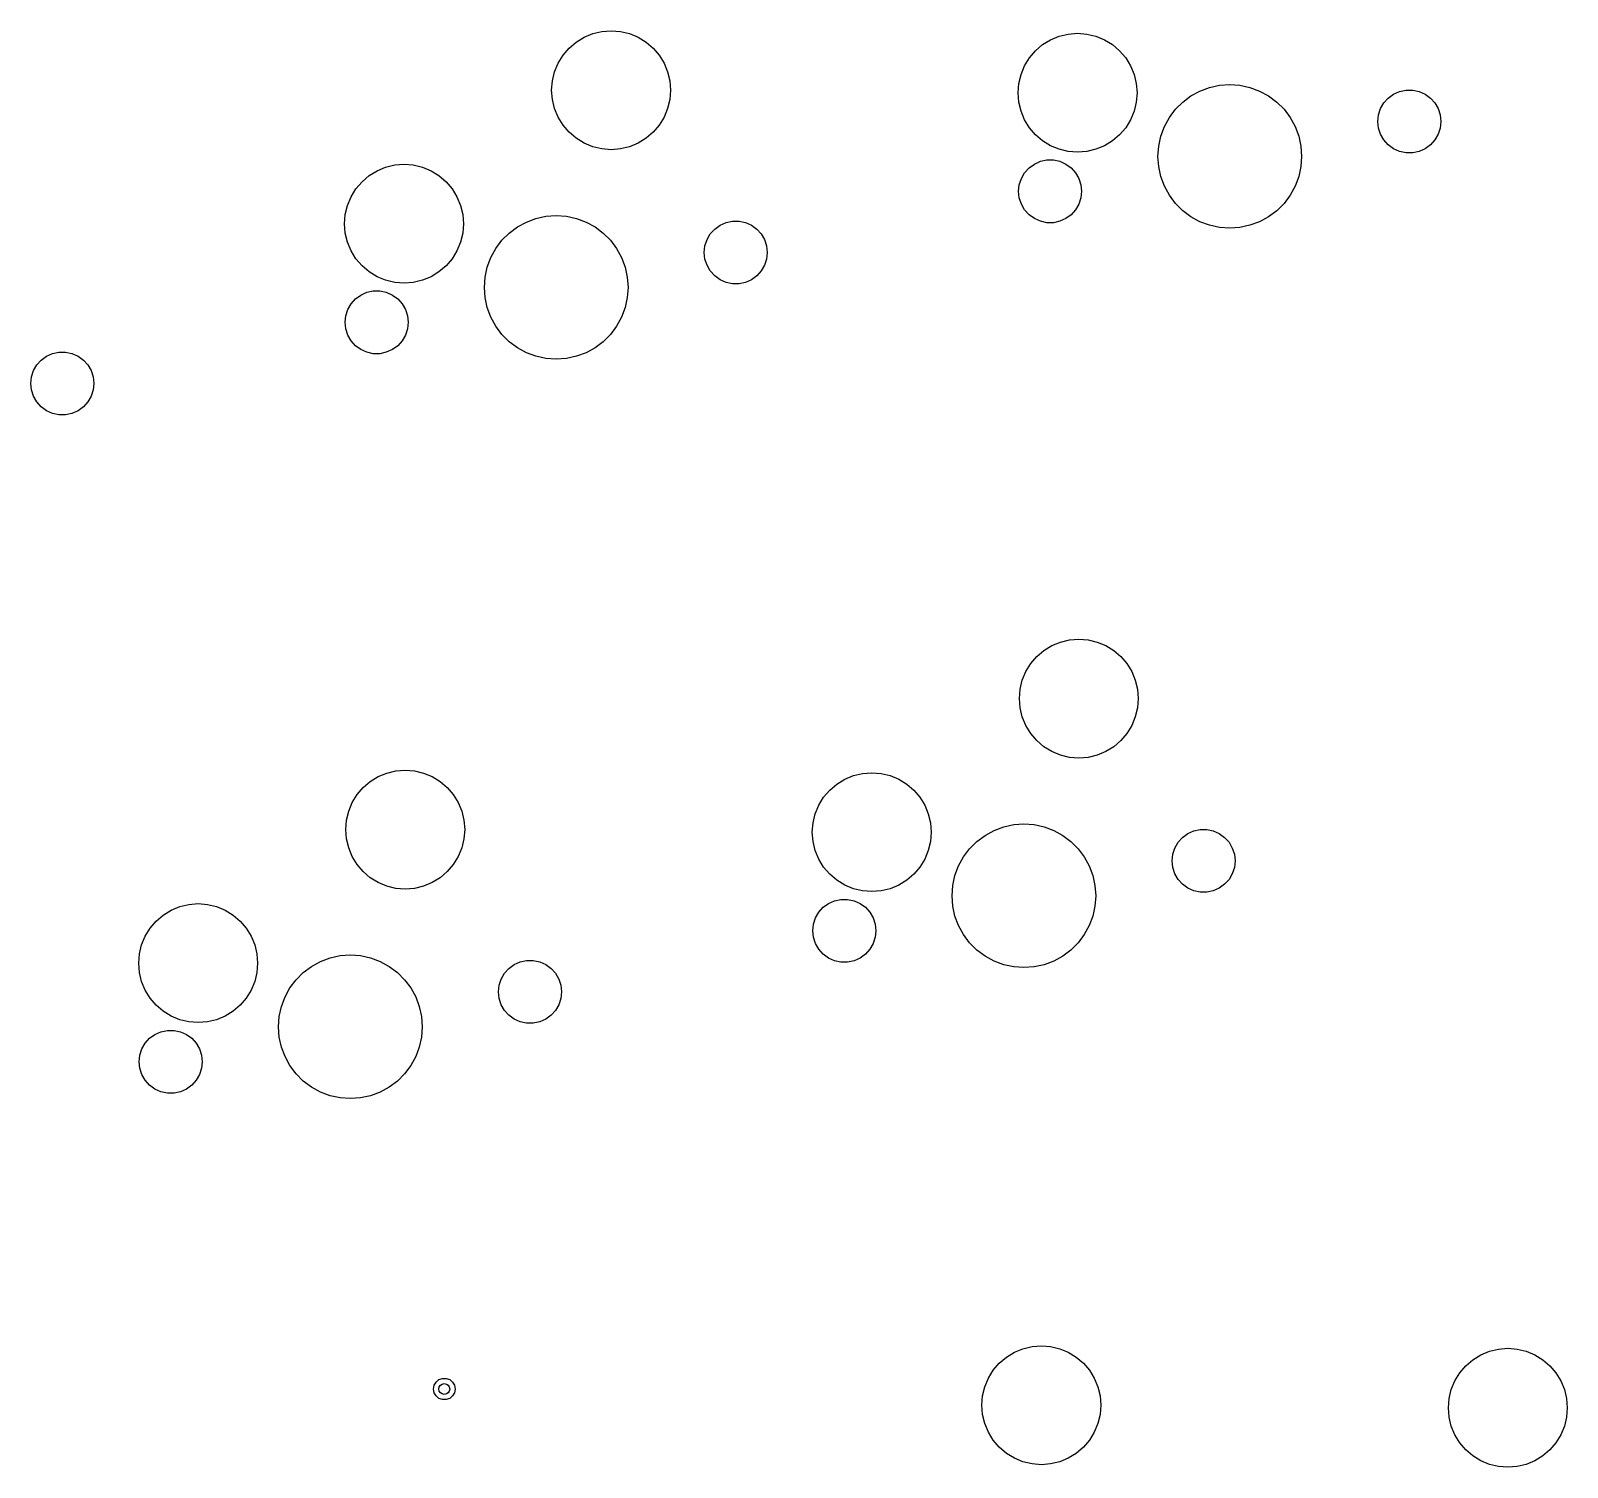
# Model space of a CAD drawing. Extents: x 101 to 518, y -308 to -134.
# Drawn here: x 346.93 to 389.59, y -263.87 to -224.01 of the extents above; entities that cross this region are included whole.
import ezdxf

# ---------------------------------------------------------------- set-up
doc = ezdxf.new("R2010")
doc.units = 0
doc.layers.add('BLACK', color=7, linetype='CONTINUOUS')

msp = doc.modelspace()

# ---------------------------------------------------------------- linework, layer by layer
at = {"layer": 'BLACK', "linetype": 'CONTINUOUS'}
for p, q in [((361.873324, -224.489503), (362.070204, -224.321351)), ((362.070204, -224.321351), (362.290966, -224.186068)), ((362.290966, -224.186068), (362.530172, -224.086986)), ((362.530172, -224.086986), (362.781933, -224.026543)), ((362.781933, -224.026543), (363.04005, -224.006229)), ((363.04005, -224.006229), (363.298167, -224.026543)), ((363.298167, -224.026543), (363.549928, -224.086986)), ((363.549928, -224.086986), (363.789134, -224.186068)), ((363.789134, -224.186068), (364.009896, -224.321351)), ((364.009896, -224.321351), (364.206776, -224.489503)), ((375.021525, -224.39141), (375.242287, -224.256127)), ((375.242287, -224.256127), (375.481493, -224.157045)), ((375.481493, -224.157045), (375.733254, -224.096602)), ((375.733254, -224.096602), (375.991371, -224.076288)), ((375.991371, -224.076288), (376.249488, -224.096602)), ((376.249488, -224.096602), (376.501249, -224.157045)), ((376.501249, -224.157045), (376.740455, -224.256127)), ((376.740455, -224.256127), (376.961217, -224.39141)), ((361.569889, -224.907145), (361.705172, -224.686383)), ((361.705172, -224.686383), (361.873324, -224.489503)), ((364.206776, -224.489503), (364.374928, -224.686383)), ((364.374928, -224.686383), (364.510211, -224.907145)), ((374.52121, -224.977204), (374.656493, -224.756442)), ((374.656493, -224.756442), (374.824645, -224.559562)), ((374.824645, -224.559562), (375.021525, -224.39141)), ((376.961217, -224.39141), (377.158097, -224.559562)), ((377.158097, -224.559562), (377.326249, -224.756442)), ((377.326249, -224.756442), (377.461532, -224.977204)), ((361.410364, -225.398112), (361.470807, -225.146351)), ((361.470807, -225.146351), (361.569889, -224.907145)), ((364.510211, -224.907145), (364.609293, -225.146351)), ((364.609293, -225.146351), (364.669736, -225.398112)), ((374.361685, -225.468171), (374.422128, -225.21641)), ((374.422128, -225.21641), (374.52121, -224.977204)), ((377.461532, -224.977204), (377.560614, -225.21641)), ((377.560614, -225.21641), (377.621057, -225.468171)), ((361.39005, -225.656229), (361.410364, -225.398112)), ((361.410364, -225.914346), (361.39005, -225.656229)), ((364.669736, -225.398112), (364.69005, -225.656229)), ((364.69005, -225.656229), (364.669736, -225.914346)), ((374.341371, -225.726288), (374.361685, -225.468171)), ((377.621057, -225.468171), (377.641371, -225.726288)), ((379.387729, -225.678924), (379.654278, -225.579506)), ((379.654278, -225.579506), (379.932263, -225.519034)), ((379.932263, -225.519034), (380.216025, -225.498739)), ((380.216025, -225.498739), (380.499787, -225.519034)), ((380.499787, -225.519034), (380.777772, -225.579506)), ((380.777772, -225.579506), (381.044321, -225.678924)), ((384.932301, -225.691155), (385.111229, -225.653122)), ((385.111229, -225.653122), (385.294153, -225.653122)), ((385.294153, -225.653122), (385.473081, -225.691155)), ((361.470807, -226.166107), (361.410364, -225.914346)), ((364.669736, -225.914346), (364.609293, -226.166107)), ((374.361685, -225.984405), (374.341371, -225.726288)), ((374.422128, -226.236166), (374.361685, -225.984405)), ((377.621057, -225.984405), (377.560614, -226.236166)), ((377.641371, -225.726288), (377.621057, -225.984405)), ((378.709136, -226.186912), (378.910298, -225.98575)), ((378.910298, -225.98575), (379.138041, -225.815264)), ((379.138041, -225.815264), (379.387729, -225.678924)), ((381.044321, -225.678924), (381.294009, -225.815264)), ((381.294009, -225.815264), (381.521752, -225.98575)), ((381.521752, -225.98575), (381.722914, -226.186912)), ((384.403339, -226.167434), (384.494801, -226.009017)), ((384.494801, -226.009017), (384.617202, -225.873077)), ((384.617202, -225.873077), (384.765191, -225.765557)), ((384.765191, -225.765557), (384.932301, -225.691155)), ((385.473081, -225.691155), (385.640191, -225.765557)), ((385.640191, -225.765557), (385.78818, -225.873077)), ((385.78818, -225.873077), (385.910581, -226.009017)), ((385.910581, -226.009017), (386.002043, -226.167434)), ((361.569889, -226.405313), (361.470807, -226.166107)), ((361.705172, -226.626075), (361.569889, -226.405313)), ((364.510211, -226.405313), (364.374928, -226.626075)), ((364.609293, -226.166107), (364.510211, -226.405313)), ((374.52121, -226.475372), (374.422128, -226.236166)), ((374.656493, -226.696134), (374.52121, -226.475372)), ((377.461532, -226.475372), (377.326249, -226.696134)), ((377.560614, -226.236166), (377.461532, -226.475372)), ((378.40231, -226.664343), (378.53865, -226.414655)), ((378.53865, -226.414655), (378.709136, -226.186912)), ((381.722914, -226.186912), (381.8934, -226.414655)), ((381.8934, -226.414655), (382.02974, -226.664343)), ((384.327691, -226.523329), (384.346812, -226.341406)), ((384.346812, -226.341406), (384.403339, -226.167434)), ((386.002043, -226.167434), (386.05857, -226.341406)), ((386.05857, -226.341406), (386.077691, -226.523329)), ((361.873324, -226.822955), (361.705172, -226.626075)), ((362.070204, -226.991107), (361.873324, -226.822955)), ((364.206776, -226.822955), (364.009896, -226.991107)), ((364.374928, -226.626075), (364.206776, -226.822955)), ((374.824645, -226.893014), (374.656493, -226.696134)), ((375.021525, -227.061166), (374.824645, -226.893014)), ((377.158097, -226.893014), (376.961217, -227.061166)), ((377.326249, -226.696134), (377.158097, -226.893014)), ((378.24242, -227.208877), (378.302892, -226.930892)), ((378.302892, -226.930892), (378.40231, -226.664343)), ((382.02974, -226.664343), (382.129158, -226.930892)), ((382.129158, -226.930892), (382.18963, -227.208877)), ((384.346812, -226.705252), (384.327691, -226.523329)), ((384.403339, -226.879224), (384.346812, -226.705252)), ((384.494801, -227.037641), (384.403339, -226.879224)), ((386.002043, -226.879224), (385.910581, -227.037641)), ((386.05857, -226.705252), (386.002043, -226.879224)), ((386.077691, -226.523329), (386.05857, -226.705252)), ((362.290966, -227.12639), (362.070204, -226.991107)), ((362.530172, -227.225472), (362.290966, -227.12639)), ((362.781933, -227.285915), (362.530172, -227.225472)), ((363.04005, -227.306229), (362.781933, -227.285915)), ((363.298167, -227.285915), (363.04005, -227.306229)), ((363.549928, -227.225472), (363.298167, -227.285915)), ((363.789134, -227.12639), (363.549928, -227.225472)), ((364.009896, -226.991107), (363.789134, -227.12639)), ((375.242287, -227.196449), (375.021525, -227.061166)), ((375.481493, -227.295531), (375.242287, -227.196449)), ((375.733254, -227.355974), (375.481493, -227.295531)), ((375.991371, -227.376288), (375.733254, -227.355974)), ((376.249488, -227.355974), (375.991371, -227.376288)), ((376.501249, -227.295531), (376.249488, -227.355974)), ((376.740455, -227.196449), (376.501249, -227.295531)), ((376.961217, -227.061166), (376.740455, -227.196449)), ((378.222125, -227.492639), (378.24242, -227.208877)), ((382.18963, -227.208877), (382.209925, -227.492639)), ((384.617202, -227.173581), (384.494801, -227.037641)), ((384.765191, -227.281101), (384.617202, -227.173581)), ((384.932301, -227.355503), (384.765191, -227.281101)), ((385.111229, -227.393536), (384.932301, -227.355503)), ((385.473081, -227.355503), (385.294153, -227.393536)), ((385.640191, -227.281101), (385.473081, -227.355503)), ((385.78818, -227.173581), (385.640191, -227.281101)), ((385.910581, -227.037641), (385.78818, -227.173581)), ((356.542289, -227.891038), (356.781495, -227.791956)), ((356.781495, -227.791956), (357.033256, -227.731513)), ((357.033256, -227.731513), (357.291373, -227.711199)), ((357.291373, -227.711199), (357.54949, -227.731513)), ((357.54949, -227.731513), (357.801251, -227.791956)), ((357.801251, -227.791956), (358.040457, -227.891038)), ((374.64387, -227.811697), (374.791859, -227.704177)), ((374.791859, -227.704177), (374.958969, -227.629775)), ((374.958969, -227.629775), (375.137897, -227.591742)), ((375.137897, -227.591742), (375.320821, -227.591742)), ((375.320821, -227.591742), (375.499749, -227.629775)), ((375.499749, -227.629775), (375.666859, -227.704177)), ((375.666859, -227.704177), (375.814848, -227.811697)), ((378.24242, -227.776401), (378.222125, -227.492639)), ((378.302892, -228.054386), (378.24242, -227.776401)), ((382.18963, -227.776401), (382.129158, -228.054386)), ((382.209925, -227.492639), (382.18963, -227.776401)), ((385.294153, -227.393536), (385.111229, -227.393536)), ((355.956495, -228.391353), (356.124647, -228.194473)), ((356.124647, -228.194473), (356.321527, -228.026321)), ((356.321527, -228.026321), (356.542289, -227.891038)), ((358.040457, -227.891038), (358.261219, -228.026321)), ((358.261219, -228.026321), (358.458099, -228.194473)), ((358.458099, -228.194473), (358.626251, -228.391353)), ((374.37348, -228.280026), (374.430007, -228.106054)), ((374.430007, -228.106054), (374.521469, -227.947637)), ((374.521469, -227.947637), (374.64387, -227.811697)), ((375.814848, -227.811697), (375.937249, -227.947637)), ((375.937249, -227.947637), (376.028711, -228.106054)), ((376.028711, -228.106054), (376.085238, -228.280026)), ((378.40231, -228.320935), (378.302892, -228.054386)), ((382.129158, -228.054386), (382.02974, -228.320935)), ((355.72213, -228.851321), (355.821212, -228.612115)), ((355.821212, -228.612115), (355.956495, -228.391353)), ((358.626251, -228.391353), (358.761534, -228.612115)), ((358.761534, -228.612115), (358.860616, -228.851321)), ((374.354359, -228.461949), (374.37348, -228.280026)), ((374.37348, -228.643872), (374.354359, -228.461949)), ((374.430007, -228.817844), (374.37348, -228.643872)), ((376.085238, -228.643872), (376.028711, -228.817844)), ((376.085238, -228.280026), (376.104359, -228.461949)), ((376.104359, -228.461949), (376.085238, -228.643872)), ((378.53865, -228.570623), (378.40231, -228.320935)), ((378.709136, -228.798366), (378.53865, -228.570623)), ((381.8934, -228.570623), (381.722914, -228.798366)), ((382.02974, -228.320935), (381.8934, -228.570623)), ((355.661687, -229.103082), (355.72213, -228.851321)), ((358.860616, -228.851321), (358.921059, -229.103082)), ((374.521469, -228.976261), (374.430007, -228.817844)), ((374.64387, -229.112201), (374.521469, -228.976261)), ((375.937249, -228.976261), (375.814848, -229.112201)), ((376.028711, -228.817844), (375.937249, -228.976261)), ((378.910298, -228.999528), (378.709136, -228.798366)), ((379.138041, -229.170014), (378.910298, -228.999528)), ((381.521752, -228.999528), (381.294009, -229.170014)), ((381.722914, -228.798366), (381.521752, -228.999528)), ((355.641373, -229.361199), (355.661687, -229.103082)), ((355.661687, -229.619316), (355.641373, -229.361199)), ((358.921059, -229.103082), (358.941373, -229.361199)), ((358.941373, -229.361199), (358.921059, -229.619316)), ((360.2103, -229.620661), (360.438043, -229.450175)), ((360.438043, -229.450175), (360.687731, -229.313835)), ((360.687731, -229.313835), (360.95428, -229.214417)), ((360.95428, -229.214417), (361.232265, -229.153945)), ((361.232265, -229.153945), (361.516027, -229.13365)), ((361.516027, -229.13365), (361.799789, -229.153945)), ((361.799789, -229.153945), (362.077774, -229.214417)), ((362.077774, -229.214417), (362.344323, -229.313835)), ((362.344323, -229.313835), (362.594011, -229.450175)), ((362.594011, -229.450175), (362.821754, -229.620661)), ((365.917204, -229.507988), (366.065193, -229.400468)), ((366.065193, -229.400468), (366.232303, -229.326066)), ((366.232303, -229.326066), (366.411231, -229.288033)), ((366.411231, -229.288033), (366.594155, -229.288033)), ((366.594155, -229.288033), (366.773083, -229.326066)), ((366.773083, -229.326066), (366.940193, -229.400468)), ((366.940193, -229.400468), (367.088182, -229.507988)), ((374.791859, -229.219721), (374.64387, -229.112201)), ((374.958969, -229.294123), (374.791859, -229.219721)), ((375.137897, -229.332156), (374.958969, -229.294123)), ((375.320821, -229.332156), (375.137897, -229.332156)), ((375.499749, -229.294123), (375.320821, -229.332156)), ((375.666859, -229.219721), (375.499749, -229.294123)), ((375.814848, -229.112201), (375.666859, -229.219721)), ((379.387729, -229.306354), (379.138041, -229.170014)), ((379.654278, -229.405772), (379.387729, -229.306354)), ((379.932263, -229.466244), (379.654278, -229.405772)), ((380.216025, -229.486539), (379.932263, -229.466244)), ((380.499787, -229.466244), (380.216025, -229.486539)), ((380.777772, -229.405772), (380.499787, -229.466244)), ((381.044321, -229.306354), (380.777772, -229.405772)), ((381.294009, -229.170014), (381.044321, -229.306354)), ((355.72213, -229.871077), (355.661687, -229.619316)), ((355.821212, -230.110283), (355.72213, -229.871077)), ((358.860616, -229.871077), (358.761534, -230.110283)), ((358.921059, -229.619316), (358.860616, -229.871077)), ((359.838652, -230.049566), (360.009138, -229.821823)), ((360.009138, -229.821823), (360.2103, -229.620661)), ((362.821754, -229.620661), (363.022916, -229.821823)), ((363.022916, -229.821823), (363.193402, -230.049566)), ((365.646814, -229.976317), (365.703341, -229.802345)), ((365.703341, -229.802345), (365.794803, -229.643928)), ((365.794803, -229.643928), (365.917204, -229.507988)), ((367.088182, -229.507988), (367.210583, -229.643928)), ((367.210583, -229.643928), (367.302045, -229.802345)), ((367.302045, -229.802345), (367.358572, -229.976317)), ((355.956495, -230.331045), (355.821212, -230.110283)), ((356.124647, -230.527925), (355.956495, -230.331045)), ((358.626251, -230.331045), (358.458099, -230.527925)), ((358.761534, -230.110283), (358.626251, -230.331045)), ((359.602894, -230.565803), (359.702312, -230.299254)), ((359.702312, -230.299254), (359.838652, -230.049566)), ((363.193402, -230.049566), (363.329742, -230.299254)), ((363.329742, -230.299254), (363.42916, -230.565803)), ((365.627693, -230.15824), (365.646814, -229.976317)), ((365.646814, -230.340163), (365.627693, -230.15824)), ((365.703341, -230.514135), (365.646814, -230.340163)), ((367.358572, -230.340163), (367.302045, -230.514135)), ((367.358572, -229.976317), (367.377693, -230.15824)), ((367.377693, -230.15824), (367.358572, -230.340163)), ((356.321527, -230.696077), (356.124647, -230.527925)), ((356.542289, -230.83136), (356.321527, -230.696077)), ((358.261219, -230.696077), (358.040457, -230.83136)), ((358.458099, -230.527925), (358.261219, -230.696077)), ((359.542422, -230.843788), (359.602894, -230.565803)), ((363.42916, -230.565803), (363.489632, -230.843788)), ((365.794803, -230.672552), (365.703341, -230.514135)), ((365.917204, -230.808492), (365.794803, -230.672552)), ((367.210583, -230.672552), (367.088182, -230.808492)), ((367.302045, -230.514135), (367.210583, -230.672552)), ((356.781495, -230.930442), (356.542289, -230.83136)), ((357.033256, -230.990885), (356.781495, -230.930442)), ((357.291373, -231.011199), (357.033256, -230.990885)), ((357.54949, -230.990885), (357.291373, -231.011199)), ((357.801251, -230.930442), (357.54949, -230.990885)), ((358.040457, -230.83136), (357.801251, -230.930442)), ((359.522127, -231.12755), (359.542422, -230.843788)), ((359.542422, -231.411312), (359.522127, -231.12755)), ((363.489632, -230.843788), (363.509927, -231.12755)), ((363.509927, -231.12755), (363.489632, -231.411312)), ((366.065193, -230.916012), (365.917204, -230.808492)), ((366.232303, -230.990414), (366.065193, -230.916012)), ((366.411231, -231.028447), (366.232303, -230.990414)), ((366.594155, -231.028447), (366.411231, -231.028447)), ((366.773083, -230.990414), (366.594155, -231.028447)), ((366.940193, -230.916012), (366.773083, -230.990414)), ((367.088182, -230.808492), (366.940193, -230.916012)), ((355.730009, -231.740965), (355.821471, -231.582548)), ((355.821471, -231.582548), (355.943872, -231.446608)), ((355.943872, -231.446608), (356.091861, -231.339088)), ((356.091861, -231.339088), (356.258971, -231.264686)), ((356.258971, -231.264686), (356.437899, -231.226653)), ((356.437899, -231.226653), (356.620823, -231.226653)), ((356.620823, -231.226653), (356.799751, -231.264686)), ((356.799751, -231.264686), (356.966861, -231.339088)), ((356.966861, -231.339088), (357.11485, -231.446608)), ((357.11485, -231.446608), (357.237251, -231.582548)), ((357.237251, -231.582548), (357.328713, -231.740965)), ((359.602894, -231.689297), (359.542422, -231.411312)), ((363.489632, -231.411312), (363.42916, -231.689297)), ((355.654361, -232.09686), (355.673482, -231.914937)), ((355.673482, -231.914937), (355.730009, -231.740965)), ((357.328713, -231.740965), (357.38524, -231.914937)), ((357.38524, -231.914937), (357.404361, -232.09686)), ((359.702312, -231.955846), (359.602894, -231.689297)), ((359.838652, -232.205534), (359.702312, -231.955846)), ((363.329742, -231.955846), (363.193402, -232.205534)), ((363.42916, -231.689297), (363.329742, -231.955846)), ((355.673482, -232.278783), (355.654361, -232.09686)), ((355.730009, -232.452755), (355.673482, -232.278783)), ((355.821471, -232.611172), (355.730009, -232.452755)), ((357.328713, -232.452755), (357.237251, -232.611172)), ((357.38524, -232.278783), (357.328713, -232.452755)), ((357.404361, -232.09686), (357.38524, -232.278783)), ((360.009138, -232.433277), (359.838652, -232.205534)), ((360.2103, -232.634439), (360.009138, -232.433277)), ((363.022916, -232.433277), (362.821754, -232.634439)), ((363.193402, -232.205534), (363.022916, -232.433277)), ((355.943872, -232.747112), (355.821471, -232.611172)), ((356.091861, -232.854632), (355.943872, -232.747112)), ((356.258971, -232.929034), (356.091861, -232.854632)), ((356.966861, -232.854632), (356.799751, -232.929034)), ((357.11485, -232.747112), (356.966861, -232.854632)), ((357.237251, -232.611172), (357.11485, -232.747112)), ((360.438043, -232.804925), (360.2103, -232.634439)), ((360.687731, -232.941265), (360.438043, -232.804925)), ((362.594011, -232.804925), (362.344323, -232.941265)), ((362.821754, -232.634439), (362.594011, -232.804925)), ((347.003343, -233.437256), (347.094805, -233.278839)), ((347.094805, -233.278839), (347.217206, -233.142899)), ((347.217206, -233.142899), (347.365195, -233.035379)), ((347.365195, -233.035379), (347.532305, -232.960977)), ((347.532305, -232.960977), (347.711233, -232.922944)), ((347.711233, -232.922944), (347.894157, -232.922944)), ((347.894157, -232.922944), (348.073085, -232.960977)), ((348.073085, -232.960977), (348.240195, -233.035379)), ((348.240195, -233.035379), (348.388184, -233.142899)), ((348.388184, -233.142899), (348.510585, -233.278839)), ((348.510585, -233.278839), (348.602047, -233.437256)), ((356.437899, -232.967067), (356.258971, -232.929034)), ((356.620823, -232.967067), (356.437899, -232.967067)), ((356.799751, -232.929034), (356.620823, -232.967067)), ((360.95428, -233.040683), (360.687731, -232.941265)), ((361.232265, -233.101155), (360.95428, -233.040683)), ((361.516027, -233.12145), (361.232265, -233.101155)), ((361.799789, -233.101155), (361.516027, -233.12145)), ((362.077774, -233.040683), (361.799789, -233.101155)), ((362.344323, -232.941265), (362.077774, -233.040683)), ((346.927695, -233.793151), (346.946816, -233.611228)), ((346.946816, -233.611228), (347.003343, -233.437256)), ((348.602047, -233.437256), (348.658574, -233.611228)), ((348.658574, -233.611228), (348.677695, -233.793151)), ((346.946816, -233.975074), (346.927695, -233.793151)), ((347.003343, -234.149046), (346.946816, -233.975074)), ((347.094805, -234.307463), (347.003343, -234.149046)), ((348.602047, -234.149046), (348.510585, -234.307463)), ((348.658574, -233.975074), (348.602047, -234.149046)), ((348.677695, -233.793151), (348.658574, -233.975074)), ((347.217206, -234.443403), (347.094805, -234.307463)), ((347.365195, -234.550923), (347.217206, -234.443403)), ((347.532305, -234.625325), (347.365195, -234.550923)), ((348.240195, -234.550923), (348.073085, -234.625325)), ((348.388184, -234.443403), (348.240195, -234.550923)), ((348.510585, -234.307463), (348.388184, -234.443403)), ((347.711233, -234.663358), (347.532305, -234.625325)), ((347.894157, -234.663358), (347.711233, -234.663358)), ((348.073085, -234.625325), (347.894157, -234.663358)), ((375.275876, -241.06861), (375.515082, -240.969528)), ((375.515082, -240.969528), (375.766843, -240.909085)), ((375.766843, -240.909085), (376.02496, -240.888771)), ((376.02496, -240.888771), (376.283077, -240.909085)), ((376.283077, -240.909085), (376.534838, -240.969528)), ((376.534838, -240.969528), (376.774044, -241.06861)), ((374.690082, -241.568925), (374.858234, -241.372045)), ((374.858234, -241.372045), (375.055114, -241.203893)), ((375.055114, -241.203893), (375.275876, -241.06861)), ((376.774044, -241.06861), (376.994806, -241.203893)), ((376.994806, -241.203893), (377.191686, -241.372045)), ((377.191686, -241.372045), (377.359838, -241.568925)), ((374.455717, -242.028893), (374.554799, -241.789687)), ((374.554799, -241.789687), (374.690082, -241.568925)), ((377.359838, -241.568925), (377.495121, -241.789687)), ((377.495121, -241.789687), (377.594203, -242.028893)), ((374.37496, -242.538771), (374.395274, -242.280654)), ((374.395274, -242.280654), (374.455717, -242.028893)), ((377.594203, -242.028893), (377.654646, -242.280654)), ((377.654646, -242.280654), (377.67496, -242.538771)), ((374.395274, -242.796888), (374.37496, -242.538771)), ((377.67496, -242.538771), (377.654646, -242.796888)), ((374.455717, -243.048649), (374.395274, -242.796888)), ((374.554799, -243.287855), (374.455717, -243.048649)), ((377.594203, -243.048649), (377.495121, -243.287855)), ((377.654646, -242.796888), (377.594203, -243.048649)), ((374.690082, -243.508617), (374.554799, -243.287855)), ((374.858234, -243.705497), (374.690082, -243.508617)), ((377.359838, -243.508617), (377.191686, -243.705497)), ((377.495121, -243.287855), (377.359838, -243.508617)), ((375.055114, -243.873649), (374.858234, -243.705497)), ((375.275876, -244.008932), (375.055114, -243.873649)), ((376.994806, -243.873649), (376.774044, -244.008932)), ((377.191686, -243.705497), (376.994806, -243.873649)), ((375.515082, -244.108014), (375.275876, -244.008932)), ((375.766843, -244.168457), (375.515082, -244.108014)), ((376.02496, -244.188771), (375.766843, -244.168457)), ((376.283077, -244.168457), (376.02496, -244.188771)), ((376.534838, -244.108014), (376.283077, -244.168457)), ((376.774044, -244.008932), (376.534838, -244.108014)), ((356.158237, -245.006957), (356.355117, -244.838805)), ((356.355117, -244.838805), (356.575879, -244.703522)), ((356.575879, -244.703522), (356.815085, -244.60444)), ((356.815085, -244.60444), (357.066846, -244.543997)), ((357.066846, -244.543997), (357.324963, -244.523683)), ((357.324963, -244.523683), (357.58308, -244.543997)), ((357.58308, -244.543997), (357.834841, -244.60444)), ((357.834841, -244.60444), (358.074047, -244.703522)), ((358.074047, -244.703522), (358.294809, -244.838805)), ((358.294809, -244.838805), (358.491689, -245.006957)), ((369.306437, -244.908863), (369.527199, -244.77358)), ((369.527199, -244.77358), (369.766405, -244.674498)), ((369.766405, -244.674498), (370.018166, -244.614055)), ((370.018166, -244.614055), (370.276283, -244.593741)), ((370.276283, -244.593741), (370.5344, -244.614055)), ((370.5344, -244.614055), (370.786161, -244.674498)), ((370.786161, -244.674498), (371.025367, -244.77358)), ((371.025367, -244.77358), (371.246129, -244.908863)), ((355.854802, -245.424599), (355.990085, -245.203837)), ((355.990085, -245.203837), (356.158237, -245.006957)), ((358.491689, -245.006957), (358.659841, -245.203837)), ((358.659841, -245.203837), (358.795124, -245.424599)), ((368.806122, -245.494657), (368.941405, -245.273895)), ((368.941405, -245.273895), (369.109557, -245.077015)), ((369.109557, -245.077015), (369.306437, -244.908863)), ((371.246129, -244.908863), (371.443009, -245.077015)), ((371.443009, -245.077015), (371.611161, -245.273895)), ((371.611161, -245.273895), (371.746444, -245.494657)), ((355.695277, -245.915566), (355.75572, -245.663805)), ((355.75572, -245.663805), (355.854802, -245.424599)), ((358.795124, -245.424599), (358.894206, -245.663805)), ((358.894206, -245.663805), (358.954649, -245.915566)), ((368.70704, -245.733863), (368.806122, -245.494657)), ((371.746444, -245.494657), (371.845526, -245.733863)), ((355.674963, -246.173683), (355.695277, -245.915566)), ((358.954649, -245.915566), (358.974963, -246.173683)), ((368.626283, -246.243741), (368.646597, -245.985624)), ((368.646597, -245.985624), (368.70704, -245.733863)), ((371.845526, -245.733863), (371.905969, -245.985624)), ((371.905969, -245.985624), (371.926283, -246.243741)), ((373.672641, -246.196377), (373.93919, -246.096959)), ((373.93919, -246.096959), (374.217175, -246.036487)), ((374.217175, -246.036487), (374.500937, -246.016192)), ((374.500937, -246.016192), (374.784699, -246.036487)), ((374.784699, -246.036487), (375.062684, -246.096959)), ((375.062684, -246.096959), (375.329233, -246.196377)), ((355.695277, -246.4318), (355.674963, -246.173683)), ((355.75572, -246.683561), (355.695277, -246.4318)), ((358.954649, -246.4318), (358.894206, -246.683561)), ((358.974963, -246.173683), (358.954649, -246.4318)), ((368.646597, -246.501858), (368.626283, -246.243741)), ((368.70704, -246.753619), (368.646597, -246.501858)), ((371.905969, -246.501858), (371.845526, -246.753619)), ((371.926283, -246.243741), (371.905969, -246.501858)), ((372.994048, -246.704365), (373.19521, -246.503203)), ((373.19521, -246.503203), (373.422953, -246.332717)), ((373.422953, -246.332717), (373.672641, -246.196377)), ((375.329233, -246.196377), (375.578921, -246.332717)), ((375.578921, -246.332717), (375.806664, -246.503203)), ((375.806664, -246.503203), (376.007826, -246.704365)), ((378.688251, -246.684887), (378.779713, -246.52647)), ((378.779713, -246.52647), (378.902114, -246.39053)), ((378.902114, -246.39053), (379.050103, -246.28301)), ((379.050103, -246.28301), (379.217213, -246.208608)), ((379.217213, -246.208608), (379.396141, -246.170575)), ((379.396141, -246.170575), (379.579065, -246.170575)), ((379.579065, -246.170575), (379.757993, -246.208608)), ((379.757993, -246.208608), (379.925103, -246.28301)), ((379.925103, -246.28301), (380.073092, -246.39053)), ((380.073092, -246.39053), (380.195493, -246.52647)), ((380.195493, -246.52647), (380.286955, -246.684887)), ((355.854802, -246.922767), (355.75572, -246.683561)), ((355.990085, -247.143529), (355.854802, -246.922767)), ((358.795124, -246.922767), (358.659841, -247.143529)), ((358.894206, -246.683561), (358.795124, -246.922767)), ((368.806122, -246.992825), (368.70704, -246.753619)), ((371.845526, -246.753619), (371.746444, -246.992825)), ((372.687222, -247.181796), (372.823562, -246.932108)), ((372.823562, -246.932108), (372.994048, -246.704365)), ((376.007826, -246.704365), (376.178312, -246.932108)), ((376.178312, -246.932108), (376.314652, -247.181796)), ((378.612603, -247.040782), (378.631724, -246.858859)), ((378.631724, -246.858859), (378.688251, -246.684887)), ((380.286955, -246.684887), (380.343482, -246.858859)), ((380.343482, -246.858859), (380.362603, -247.040782)), ((356.158237, -247.340409), (355.990085, -247.143529)), ((356.355117, -247.508561), (356.158237, -247.340409)), ((358.491689, -247.340409), (358.294809, -247.508561)), ((358.659841, -247.143529), (358.491689, -247.340409)), ((368.941405, -247.213587), (368.806122, -246.992825)), ((369.109557, -247.410467), (368.941405, -247.213587)), ((369.306437, -247.578619), (369.109557, -247.410467)), ((371.443009, -247.410467), (371.246129, -247.578619)), ((371.611161, -247.213587), (371.443009, -247.410467)), ((371.746444, -246.992825), (371.611161, -247.213587)), ((372.587804, -247.448345), (372.687222, -247.181796)), ((376.314652, -247.181796), (376.41407, -247.448345)), ((378.631724, -247.222705), (378.612603, -247.040782)), ((378.688251, -247.396677), (378.631724, -247.222705)), ((378.779713, -247.555094), (378.688251, -247.396677)), ((380.286955, -247.396677), (380.195493, -247.555094)), ((380.343482, -247.222705), (380.286955, -247.396677)), ((380.362603, -247.040782), (380.343482, -247.222705)), ((356.575879, -247.643844), (356.355117, -247.508561)), ((356.815085, -247.742926), (356.575879, -247.643844)), ((357.066846, -247.803369), (356.815085, -247.742926)), ((357.324963, -247.823683), (357.066846, -247.803369)), ((357.58308, -247.803369), (357.324963, -247.823683)), ((357.834841, -247.742926), (357.58308, -247.803369)), ((358.074047, -247.643844), (357.834841, -247.742926)), ((358.294809, -247.508561), (358.074047, -247.643844)), ((369.527199, -247.713902), (369.306437, -247.578619)), ((369.766405, -247.812984), (369.527199, -247.713902)), ((370.018166, -247.873427), (369.766405, -247.812984)), ((370.786161, -247.812984), (370.5344, -247.873427)), ((371.025367, -247.713902), (370.786161, -247.812984)), ((371.246129, -247.578619), (371.025367, -247.713902)), ((372.507037, -248.010092), (372.527332, -247.72633)), ((372.527332, -247.72633), (372.587804, -247.448345)), ((376.41407, -247.448345), (376.474542, -247.72633)), ((376.474542, -247.72633), (376.494837, -248.010092)), ((378.902114, -247.691034), (378.779713, -247.555094)), ((379.050103, -247.798554), (378.902114, -247.691034)), ((379.217213, -247.872956), (379.050103, -247.798554)), ((379.925103, -247.798554), (379.757993, -247.872956)), ((380.073092, -247.691034), (379.925103, -247.798554)), ((380.195493, -247.555094), (380.073092, -247.691034)), ((351.066408, -248.30941), (351.318169, -248.248967)), ((351.318169, -248.248967), (351.576286, -248.228653)), ((351.576286, -248.228653), (351.834403, -248.248967)), ((351.834403, -248.248967), (352.086164, -248.30941)), ((368.928782, -248.32915), (369.076771, -248.22163)), ((369.076771, -248.22163), (369.243881, -248.147228)), ((369.243881, -248.147228), (369.422809, -248.109195)), ((369.422809, -248.109195), (369.605733, -248.109195)), ((369.605733, -248.109195), (369.784661, -248.147228)), ((369.784661, -248.147228), (369.951771, -248.22163)), ((369.951771, -248.22163), (370.09976, -248.32915)), ((370.276283, -247.893741), (370.018166, -247.873427)), ((370.5344, -247.873427), (370.276283, -247.893741)), ((372.527332, -248.293854), (372.507037, -248.010092)), ((376.494837, -248.010092), (376.474542, -248.293854)), ((379.396141, -247.910989), (379.217213, -247.872956)), ((379.579065, -247.910989), (379.396141, -247.910989)), ((379.757993, -247.872956), (379.579065, -247.910989)), ((350.40956, -248.711927), (350.60644, -248.543775)), ((350.60644, -248.543775), (350.827202, -248.408492)), ((350.827202, -248.408492), (351.066408, -248.30941)), ((352.086164, -248.30941), (352.32537, -248.408492)), ((352.32537, -248.408492), (352.546132, -248.543775)), ((352.546132, -248.543775), (352.743012, -248.711927)), ((368.658392, -248.797479), (368.714919, -248.623507)), ((368.714919, -248.623507), (368.806381, -248.46509)), ((368.806381, -248.46509), (368.928782, -248.32915)), ((370.09976, -248.32915), (370.222161, -248.46509)), ((370.222161, -248.46509), (370.313623, -248.623507)), ((370.313623, -248.623507), (370.37015, -248.797479)), ((372.587804, -248.571839), (372.527332, -248.293854)), ((372.687222, -248.838388), (372.587804, -248.571839)), ((376.41407, -248.571839), (376.314652, -248.838388)), ((376.474542, -248.293854), (376.41407, -248.571839)), ((350.106125, -249.129569), (350.241408, -248.908807)), ((350.241408, -248.908807), (350.40956, -248.711927)), ((352.743012, -248.711927), (352.911164, -248.908807)), ((352.911164, -248.908807), (353.046447, -249.129569)), ((368.639271, -248.979402), (368.658392, -248.797479)), ((368.658392, -249.161325), (368.639271, -248.979402)), ((370.37015, -248.797479), (370.389271, -248.979402)), ((370.389271, -248.979402), (370.37015, -249.161325)), ((372.823562, -249.088076), (372.687222, -248.838388)), ((372.994048, -249.315819), (372.823562, -249.088076)), ((376.178312, -249.088076), (376.007826, -249.315819)), ((376.314652, -248.838388), (376.178312, -249.088076)), ((349.9466, -249.620536), (350.007043, -249.368775)), ((350.007043, -249.368775), (350.106125, -249.129569)), ((353.046447, -249.129569), (353.145529, -249.368775)), ((353.145529, -249.368775), (353.205972, -249.620536)), ((368.714919, -249.335297), (368.658392, -249.161325)), ((368.806381, -249.493714), (368.714919, -249.335297)), ((368.928782, -249.629654), (368.806381, -249.493714)), ((370.222161, -249.493714), (370.09976, -249.629654)), ((370.313623, -249.335297), (370.222161, -249.493714)), ((370.37015, -249.161325), (370.313623, -249.335297)), ((373.19521, -249.516981), (372.994048, -249.315819)), ((373.422953, -249.687467), (373.19521, -249.516981)), ((375.806664, -249.516981), (375.578921, -249.687467)), ((376.007826, -249.315819), (375.806664, -249.516981)), ((349.926286, -249.878653), (349.9466, -249.620536)), ((349.9466, -250.13677), (349.926286, -249.878653)), ((353.205972, -249.620536), (353.226286, -249.878653)), ((353.226286, -249.878653), (353.205972, -250.13677)), ((354.495213, -250.138115), (354.722956, -249.967629)), ((354.722956, -249.967629), (354.972644, -249.831289)), ((354.972644, -249.831289), (355.239193, -249.731871)), ((355.239193, -249.731871), (355.517178, -249.671399)), ((355.517178, -249.671399), (355.80094, -249.651104)), ((355.80094, -249.651104), (356.084702, -249.671399)), ((356.084702, -249.671399), (356.362687, -249.731871)), ((356.362687, -249.731871), (356.629236, -249.831289)), ((356.629236, -249.831289), (356.878924, -249.967629)), ((356.878924, -249.967629), (357.106667, -250.138115)), ((360.202117, -250.025442), (360.350106, -249.917922)), ((360.350106, -249.917922), (360.517216, -249.84352)), ((360.517216, -249.84352), (360.696144, -249.805487)), ((360.696144, -249.805487), (360.879068, -249.805487)), ((360.879068, -249.805487), (361.057996, -249.84352)), ((361.057996, -249.84352), (361.225106, -249.917922)), ((361.225106, -249.917922), (361.373095, -250.025442)), ((369.076771, -249.737174), (368.928782, -249.629654)), ((369.243881, -249.811576), (369.076771, -249.737174)), ((369.422809, -249.849609), (369.243881, -249.811576)), ((369.605733, -249.849609), (369.422809, -249.849609)), ((369.784661, -249.811576), (369.605733, -249.849609)), ((369.951771, -249.737174), (369.784661, -249.811576)), ((370.09976, -249.629654), (369.951771, -249.737174)), ((373.672641, -249.823807), (373.422953, -249.687467)), ((373.93919, -249.923225), (373.672641, -249.823807)), ((374.217175, -249.983697), (373.93919, -249.923225)), ((375.062684, -249.923225), (374.784699, -249.983697)), ((375.329233, -249.823807), (375.062684, -249.923225)), ((375.578921, -249.687467), (375.329233, -249.823807)), ((350.007043, -250.388531), (349.9466, -250.13677)), ((350.106125, -250.627737), (350.007043, -250.388531)), ((353.145529, -250.388531), (353.046447, -250.627737)), ((353.205972, -250.13677), (353.145529, -250.388531)), ((354.123565, -250.56702), (354.294051, -250.339277)), ((354.294051, -250.339277), (354.495213, -250.138115)), ((357.106667, -250.138115), (357.307829, -250.339277)), ((357.307829, -250.339277), (357.478315, -250.56702)), ((359.931727, -250.493771), (359.988254, -250.319799)), ((359.988254, -250.319799), (360.079716, -250.161382)), ((360.079716, -250.161382), (360.202117, -250.025442)), ((361.373095, -250.025442), (361.495496, -250.161382)), ((361.495496, -250.161382), (361.586958, -250.319799)), ((361.586958, -250.319799), (361.643485, -250.493771)), ((374.500937, -250.003992), (374.217175, -249.983697)), ((374.784699, -249.983697), (374.500937, -250.003992)), ((350.241408, -250.848499), (350.106125, -250.627737)), ((353.046447, -250.627737), (352.911164, -250.848499)), ((353.887807, -251.083257), (353.987225, -250.816708)), ((353.987225, -250.816708), (354.123565, -250.56702)), ((357.478315, -250.56702), (357.614655, -250.816708)), ((357.614655, -250.816708), (357.714073, -251.083257)), ((359.912606, -250.675694), (359.931727, -250.493771)), ((359.931727, -250.857617), (359.912606, -250.675694)), ((361.643485, -250.493771), (361.662606, -250.675694)), ((361.662606, -250.675694), (361.643485, -250.857617)), ((350.40956, -251.045379), (350.241408, -250.848499)), ((350.60644, -251.213531), (350.40956, -251.045379)), ((350.827202, -251.348814), (350.60644, -251.213531)), ((352.546132, -251.213531), (352.32537, -251.348814)), ((352.743012, -251.045379), (352.546132, -251.213531)), ((352.911164, -250.848499), (352.743012, -251.045379)), ((353.827335, -251.361242), (353.887807, -251.083257)), ((357.714073, -251.083257), (357.774545, -251.361242)), ((359.988254, -251.031589), (359.931727, -250.857617)), ((360.079716, -251.190006), (359.988254, -251.031589)), ((360.202117, -251.325946), (360.079716, -251.190006)), ((361.495496, -251.190006), (361.373095, -251.325946)), ((361.586958, -251.031589), (361.495496, -251.190006)), ((361.643485, -250.857617), (361.586958, -251.031589)), ((351.066408, -251.447896), (350.827202, -251.348814)), ((351.318169, -251.508339), (351.066408, -251.447896)), ((351.576286, -251.528653), (351.318169, -251.508339)), ((351.834403, -251.508339), (351.576286, -251.528653)), ((352.086164, -251.447896), (351.834403, -251.508339)), ((352.32537, -251.348814), (352.086164, -251.447896)), ((353.80704, -251.645004), (353.827335, -251.361242)), ((353.827335, -251.928766), (353.80704, -251.645004)), ((357.774545, -251.361242), (357.79484, -251.645004)), ((357.79484, -251.645004), (357.774545, -251.928766)), ((360.350106, -251.433466), (360.202117, -251.325946)), ((360.517216, -251.507868), (360.350106, -251.433466)), ((360.696144, -251.545901), (360.517216, -251.507868)), ((360.879068, -251.545901), (360.696144, -251.545901)), ((361.057996, -251.507868), (360.879068, -251.545901)), ((361.225106, -251.433466), (361.057996, -251.507868)), ((361.373095, -251.325946), (361.225106, -251.433466)), ((350.014922, -252.258419), (350.106384, -252.100002)), ((350.106384, -252.100002), (350.228785, -251.964062)), ((350.228785, -251.964062), (350.376774, -251.856542)), ((350.376774, -251.856542), (350.543884, -251.78214)), ((350.543884, -251.78214), (350.722812, -251.744107)), ((350.722812, -251.744107), (350.905736, -251.744107)), ((350.905736, -251.744107), (351.084664, -251.78214)), ((351.084664, -251.78214), (351.251774, -251.856542)), ((351.251774, -251.856542), (351.399763, -251.964062)), ((351.399763, -251.964062), (351.522164, -252.100002)), ((351.522164, -252.100002), (351.613626, -252.258419)), ((353.887807, -252.206751), (353.827335, -251.928766)), ((357.774545, -251.928766), (357.714073, -252.206751)), ((349.939274, -252.614314), (349.958395, -252.432391)), ((349.958395, -252.432391), (350.014922, -252.258419)), ((351.613626, -252.258419), (351.670153, -252.432391)), ((351.670153, -252.432391), (351.689274, -252.614314)), ((353.987225, -252.4733), (353.887807, -252.206751)), ((354.123565, -252.722988), (353.987225, -252.4733)), ((357.614655, -252.4733), (357.478315, -252.722988)), ((357.714073, -252.206751), (357.614655, -252.4733)), ((349.958395, -252.796237), (349.939274, -252.614314)), ((350.014922, -252.970209), (349.958395, -252.796237)), ((351.670153, -252.796237), (351.613626, -252.970209)), ((351.689274, -252.614314), (351.670153, -252.796237)), ((354.294051, -252.950731), (354.123565, -252.722988)), ((354.495213, -253.151893), (354.294051, -252.950731)), ((357.307829, -252.950731), (357.106667, -253.151893)), ((357.478315, -252.722988), (357.307829, -252.950731)), ((350.106384, -253.128626), (350.014922, -252.970209)), ((350.228785, -253.264566), (350.106384, -253.128626)), ((350.376774, -253.372086), (350.228785, -253.264566)), ((350.543884, -253.446488), (350.376774, -253.372086)), ((351.251774, -253.372086), (351.084664, -253.446488)), ((351.399763, -253.264566), (351.251774, -253.372086)), ((351.522164, -253.128626), (351.399763, -253.264566)), ((351.613626, -252.970209), (351.522164, -253.128626)), ((354.722956, -253.322379), (354.495213, -253.151893)), ((354.972644, -253.458719), (354.722956, -253.322379)), ((356.878924, -253.322379), (356.629236, -253.458719)), ((357.106667, -253.151893), (356.878924, -253.322379)), ((350.722812, -253.484521), (350.543884, -253.446488)), ((350.905736, -253.484521), (350.722812, -253.484521)), ((351.084664, -253.446488), (350.905736, -253.484521)), ((355.239193, -253.558137), (354.972644, -253.458719)), ((355.517178, -253.618609), (355.239193, -253.558137)), ((355.80094, -253.638904), (355.517178, -253.618609)), ((356.084702, -253.618609), (355.80094, -253.638904)), ((356.362687, -253.558137), (356.084702, -253.618609)), ((356.629236, -253.458719), (356.362687, -253.558137)), ((374.235788, -260.677336), (374.474994, -260.578254)), ((374.474994, -260.578254), (374.726755, -260.517811)), ((374.726755, -260.517811), (374.984872, -260.497497)), ((374.984872, -260.497497), (375.242989, -260.517811)), ((375.242989, -260.517811), (375.49475, -260.578254)), ((375.49475, -260.578254), (375.733956, -260.677336)), ((387.426315, -260.648313), (387.678076, -260.58787)), ((387.678076, -260.58787), (387.936193, -260.567556)), ((387.936193, -260.567556), (388.19431, -260.58787)), ((388.19431, -260.58787), (388.446071, -260.648313)), ((373.649994, -261.177651), (373.818146, -260.980771)), ((373.818146, -260.980771), (374.015026, -260.812619)), ((374.015026, -260.812619), (374.235788, -260.677336)), ((375.733956, -260.677336), (375.954718, -260.812619)), ((375.954718, -260.812619), (376.151598, -260.980771)), ((376.151598, -260.980771), (376.31975, -261.177651)), ((386.601315, -261.24771), (386.769467, -261.05083)), ((386.769467, -261.05083), (386.966347, -260.882678)), ((386.966347, -260.882678), (387.187109, -260.747395)), ((387.187109, -260.747395), (387.426315, -260.648313)), ((388.446071, -260.648313), (388.685277, -260.747395)), ((388.685277, -260.747395), (388.906039, -260.882678)), ((388.906039, -260.882678), (389.102919, -261.05083)), ((389.102919, -261.05083), (389.271071, -261.24771)), ((358.179927, -261.503475), (358.25974, -261.436503)), ((358.25974, -261.436503), (358.357646, -261.400869)), ((358.357646, -261.400869), (358.461834, -261.400869)), ((358.461834, -261.400869), (358.55974, -261.436503)), ((358.55974, -261.436503), (358.639553, -261.503475)), ((373.415629, -261.637619), (373.514711, -261.398413)), ((373.514711, -261.398413), (373.649994, -261.177651)), ((376.31975, -261.177651), (376.455033, -261.398413)), ((376.455033, -261.398413), (376.554115, -261.637619)), ((386.36695, -261.707678), (386.466032, -261.468472)), ((386.466032, -261.468472), (386.601315, -261.24771)), ((389.271071, -261.24771), (389.406354, -261.468472)), ((389.406354, -261.468472), (389.505436, -261.707678)), ((358.10974, -261.696311), (358.127832, -261.593705)), ((358.127832, -261.798917), (358.10974, -261.696311)), ((358.127832, -261.593705), (358.179927, -261.503475)), ((358.179927, -261.889147), (358.127832, -261.798917)), ((358.25974, -261.956119), (358.179927, -261.889147)), ((358.639553, -261.889147), (358.55974, -261.956119)), ((358.639553, -261.503475), (358.691648, -261.593705)), ((358.691648, -261.798917), (358.639553, -261.889147)), ((358.691648, -261.593705), (358.70974, -261.696311)), ((358.70974, -261.696311), (358.691648, -261.798917)), ((373.334872, -262.147497), (373.355186, -261.88938)), ((373.355186, -261.88938), (373.415629, -261.637619)), ((376.554115, -261.637619), (376.614558, -261.88938)), ((376.614558, -261.88938), (376.634872, -262.147497)), ((386.306507, -261.959439), (386.36695, -261.707678)), ((389.505436, -261.707678), (389.565879, -261.959439)), ((358.357646, -261.991753), (358.25974, -261.956119)), ((358.461834, -261.991753), (358.357646, -261.991753)), ((358.55974, -261.956119), (358.461834, -261.991753)), ((373.355186, -262.405614), (373.334872, -262.147497)), ((376.634872, -262.147497), (376.614558, -262.405614)), ((386.286193, -262.217556), (386.306507, -261.959439)), ((386.306507, -262.475673), (386.286193, -262.217556)), ((389.565879, -261.959439), (389.586193, -262.217556)), ((389.586193, -262.217556), (389.565879, -262.475673)), ((373.415629, -262.657375), (373.355186, -262.405614)), ((373.514711, -262.896581), (373.415629, -262.657375)), ((376.554115, -262.657375), (376.455033, -262.896581)), ((376.614558, -262.405614), (376.554115, -262.657375)), ((386.36695, -262.727434), (386.306507, -262.475673)), ((386.466032, -262.96664), (386.36695, -262.727434)), ((389.505436, -262.727434), (389.406354, -262.96664)), ((389.565879, -262.475673), (389.505436, -262.727434)), ((373.649994, -263.117343), (373.514711, -262.896581)), ((373.818146, -263.314223), (373.649994, -263.117343)), ((376.31975, -263.117343), (376.151598, -263.314223)), ((376.455033, -262.896581), (376.31975, -263.117343)), ((386.601315, -263.187402), (386.466032, -262.96664)), ((386.769467, -263.384282), (386.601315, -263.187402)), ((389.271071, -263.187402), (389.102919, -263.384282)), ((389.406354, -262.96664), (389.271071, -263.187402)), ((374.015026, -263.482375), (373.818146, -263.314223)), ((374.235788, -263.617658), (374.015026, -263.482375)), ((374.474994, -263.71674), (374.235788, -263.617658)), ((375.733956, -263.617658), (375.49475, -263.71674)), ((375.954718, -263.482375), (375.733956, -263.617658)), ((376.151598, -263.314223), (375.954718, -263.482375)), ((386.966347, -263.552434), (386.769467, -263.384282)), ((387.187109, -263.687717), (386.966347, -263.552434)), ((388.906039, -263.552434), (388.685277, -263.687717)), ((389.102919, -263.384282), (388.906039, -263.552434)), ((374.726755, -263.777183), (374.474994, -263.71674)), ((374.984872, -263.797497), (374.726755, -263.777183)), ((375.242989, -263.777183), (374.984872, -263.797497)), ((375.49475, -263.71674), (375.242989, -263.777183)), ((387.426315, -263.786799), (387.187109, -263.687717)), ((387.678076, -263.847242), (387.426315, -263.786799)), ((387.936193, -263.867556), (387.678076, -263.847242)), ((388.19431, -263.847242), (387.936193, -263.867556)), ((388.446071, -263.786799), (388.19431, -263.847242)), ((388.685277, -263.687717), (388.446071, -263.786799))]:
    msp.add_line(p, q, dxfattribs=at)
at = {"layer": 'BLACK'}
msp.add_circle((358.40974, -261.696311), 0.15, dxfattribs=at)

doc.saveas('drawing.dxf')
